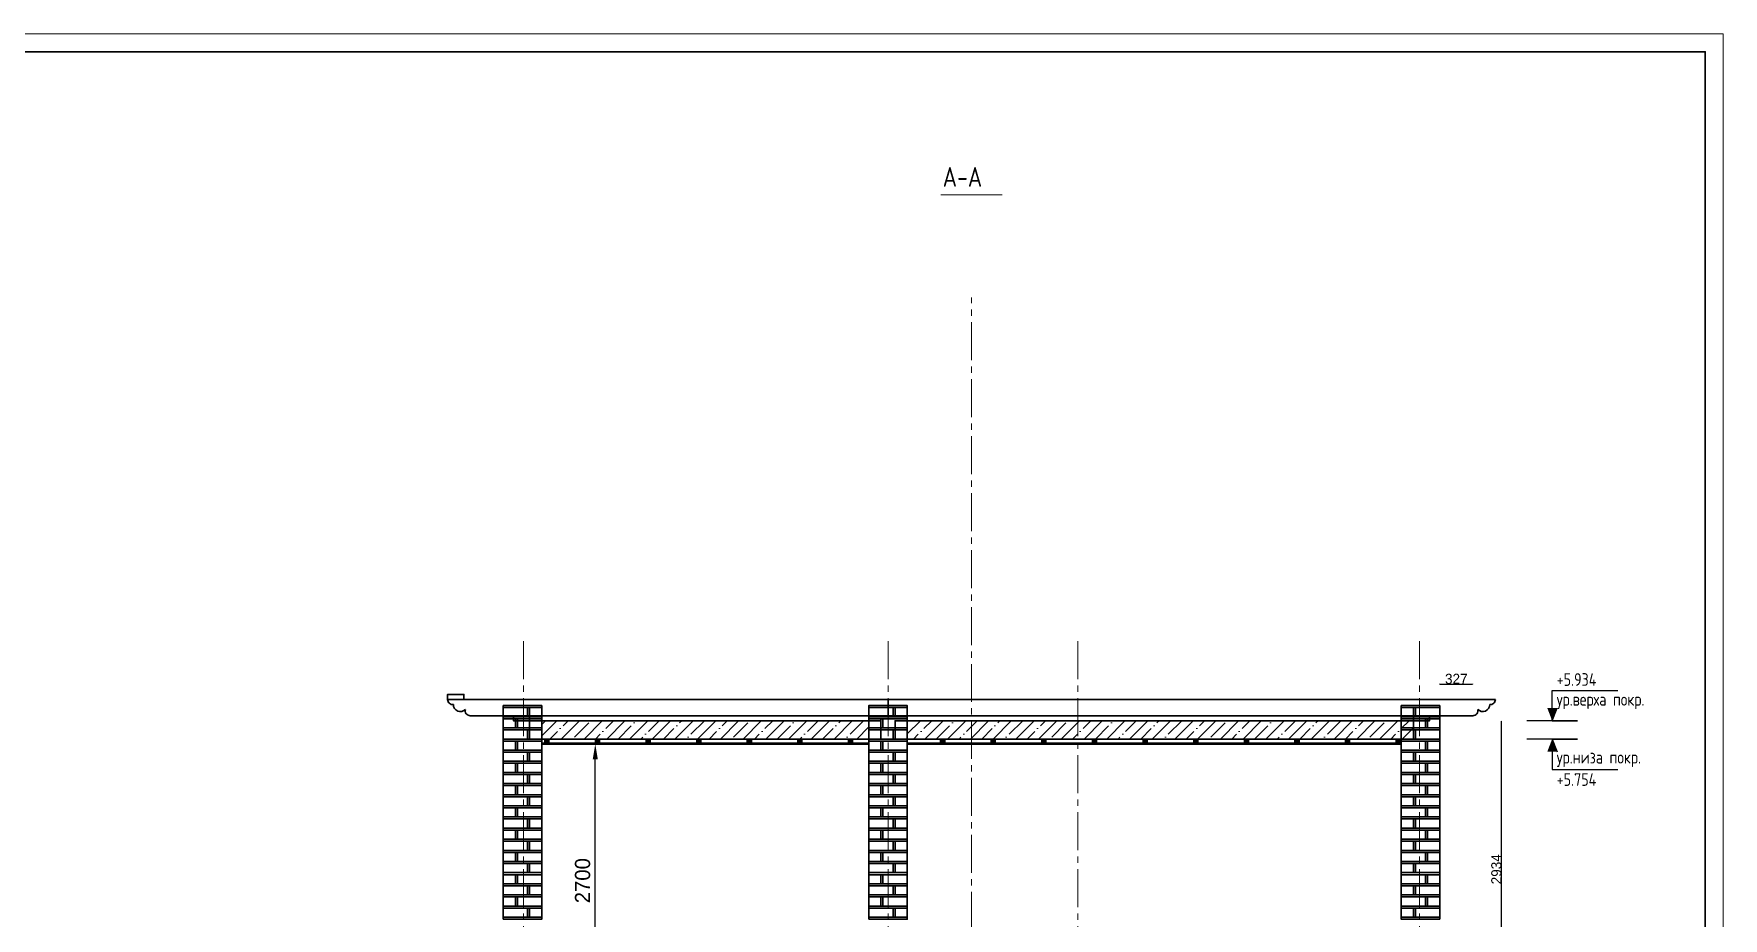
# Model space of a CAD drawing. Header units: millimetres. Extents: x 306212 to 393045, y -154783 to -111932.
# Drawn here: x 346745 to 363434, y -143167 to -134432 of the extents above; entities that cross this region are included whole.
import ezdxf

# ---------------------------------------------------------------- set-up
doc = ezdxf.new("R2010")
doc.units = ezdxf.units.MM
doc.linetypes.add('CENTER2', pattern=[1.125, 0.75, -0.125, 0.125, -0.125])
doc.layers.add('0 duvar', color=2, linetype='Continuous')
doc.layers.add('AKS', color=252, linetype='CENTER2')
for name, color, linetype, lineweight in [('ahsap', 222, 'Continuous', 13), ('OLCU', 7, 'Continuous', 13), ('YAZI-TURKCE', 5, 'Continuous', 13)]:
    doc.layers.add(name, color=color, linetype=linetype, lineweight=lineweight)
doc.styles.add('GOST 2.304', font='CS_Gost2304.shx')
doc.styles.add('SPDS', font='SPDS.shx')
doc.dimstyles.new('ISO-25', dxfattribs={"dimtxt": 100, "dimasz": 2.5, "dimexe": 1.25, "dimexo": 0.625, "dimtad": 1, "dimdec": 0, "dimtxsty": 'Standard', "dimcen": 2.5, "dimadec": 0, "dimazin": 0, "dimtfac": 1, "dimtdec": 0, "dimtmove": 0, "dimatfit": 3, "dimfxl": 0, "dimarcsym": 0})
pattern_1 = [(45, (29611.11, 3006.5), (-112.2532, 112.2532), []), (45, (29723.36, 3006.5), (-112.2532, 112.2532), [198.4375, -39.6875, 0, -39.6875])]

# ---------------------------------------------------------------- blocks, each defined once
blk = doc.blocks.new('*D740')
at = {"layer": 'ahsap', "color": 0, "lineweight": -2}
for p, q in [((351764, -141447), (352293, -141447)), ((352292, -143997), (352292, -141597)), ((351764, -144147), (352293, -144147))]:
    blk.add_line(p, q, dxfattribs=at)
at = {"layer": 'ahsap', "color": 0}
for points in [[(352267, -141597), (352317, -141597), (352292, -141447)], [(352267, -143997), (352317, -143997), (352292, -144147)]]:
    blk.add_solid(points, dxfattribs=at)
at = {"layer": 'DEFPOINTS', "color": 0}
for p in [(351764, -141447), (352292, -141447), (351764, -144147)]:
    blk.add_point(p, dxfattribs=at)
at = {"layer": 'ahsap', "color": 0, "insert": (352167, -142797), "char_height": 150, "attachment_point": 5, "rotation": 90}
blk.add_mtext('2700', dxfattribs=at)
blk = doc.blocks.new('Стрелка отметки')
at = {"layer": 'YAZI-TURKCE', "linetype": 'Continuous', "lineweight": 25, "ltscale": 50}
h = blk.add_hatch(color=256, dxfattribs=at)
h.paths.add_polyline_path([(332383, -147932), (332335, -147932), (332379, -148047), (332383, -148047)])
h.paths.add_polyline_path([(332431, -147932), (332383, -147932), (332383, -148047), (332387, -148047)])
for p, q in [((332383, -147757), (333031, -147757)), ((332383, -148057), (332383, -147757)), ((332383, -148057), (332431, -147932))]:
    blk.add_line(p, q, dxfattribs=at)
blk.add_lwpolyline([(332383, -148057), (332633, -148057), (332133, -148057)], dxfattribs=at)
blk = doc.blocks.new('*D744')
at = {"layer": 'ahsap', "color": 0, "lineweight": -2}
for p, q in [((361242, -141217), (361245, -141217)), ((361244, -144149), (361244, -141220)), ((361242, -144151), (361245, -144151))]:
    blk.add_line(p, q, dxfattribs=at)
at = {"layer": 'ahsap', "color": 0}
for points in [[(361243, -141220), (361244, -141220), (361244, -141217)], [(361243, -144149), (361244, -144149), (361244, -144151)]]:
    blk.add_solid(points, dxfattribs=at)
at = {"layer": 'DEFPOINTS', "color": 0}
for p in [(360254, -141217), (361244, -141217), (360234, -144151)]:
    blk.add_point(p, dxfattribs=at)
at = {"layer": 'ahsap', "color": 0, "insert": (361193, -142684), "char_height": 100, "attachment_point": 5, "rotation": 90}
blk.add_mtext('2934', dxfattribs=at)
blk = doc.blocks.new('*D748')
at = {"layer": 'ahsap', "color": 0, "lineweight": -2}
for p, q in [((360634, -140857), (360634, -140854)), ((360636, -140855), (360958, -140855)), ((360960, -140857), (360960, -140854))]:
    blk.add_line(p, q, dxfattribs=at)
at = {"layer": 'ahsap', "color": 0}
for points in [[(360636, -140855), (360636, -140855), (360634, -140855)], [(360958, -140855), (360958, -140855), (360960, -140855)]]:
    blk.add_solid(points, dxfattribs=at)
at = {"layer": 'DEFPOINTS', "color": 0}
for p in [(360960, -140855), (360634, -141167), (360960, -141167)]:
    blk.add_point(p, dxfattribs=at)
at = {"layer": 'ahsap', "color": 0, "insert": (360797, -140804), "char_height": 100, "attachment_point": 5}
blk.add_mtext('327', dxfattribs=at)

msp = doc.modelspace()

# ---------------------------------------------------------------- hatches: boundary and pattern name
at = {"layer": 'ahsap'}
h = msp.add_hatch(dxfattribs=at)
h.set_pattern_fill('ANSI35', color=251, scale=25, style=0)
h.set_pattern_definition(pattern_1)
h.paths.add_polyline_path([(354993.5, -141270.9), (354993.5, -141250.9), (354993.5, -141217.4), (351763.5, -141217.4), (351763.5, -141250.9), (351763.5, -141270.9), (351763.5, -141360.9), (351763.5, -141380.9), (351763.5, -141397.4), (354993.5, -141397.4), (354993.5, -141380.9), (354993.5, -141360.9)])
h = msp.add_hatch(dxfattribs=at)
h.set_pattern_fill('ANSI35', color=251, scale=25, style=0)
h.set_pattern_definition(pattern_1)
h.paths.add_polyline_path([(357058.5, -141217.4), (355373.5, -141217.4), (355373.5, -141250.9), (355373.5, -141270.9), (355373.5, -141360.9), (355373.5, -141380.9), (355373.5, -141397.4), (357058.5, -141397.4)])
h.paths.add_polyline_path([(360373.5, -141217.4), (360253.5, -141217.4), (357058.5, -141217.4), (357058.5, -141397.4), (360253.5, -141397.4), (360373.5, -141397.4)])

# ---------------------------------------------------------------- linework, layer by layer
at = {"layer": '0 duvar', "color": 7, "lineweight": 30, "ltscale": 0.071429}
msp.add_lwpolyline([(336529.7, -134608.8), (363257, -134608.8), (363257, -154606), (336529.7, -154606)], close=True, dxfattribs=at)
at = {"layer": 'ahsap', "color": 0}
msp.add_line((355703.9, -136023.4), (356312.4, -136023.4), dxfattribs=at)
at = {"layer": 'ahsap', "color": 46, "lineweight": 30}
for points in [[(350833.5, -141007.4), (350833.5, -140957.4), (350993.5, -140957.4), (350993.5, -141007.4), (350833.5, -141007.4)], [(350833.5, -141007.4), (355183.5, -141007.4)], [(351643.5, -141167.4), (355183.5, -141167.4), (355183.5, -141007.4)], [(361183.5, -141007.4), (355183.5, -141007.4)], [(351643.5, -141167.4), (351383.5, -141167.4), (351056.8, -141167.4)], [(351643.5, -141217.4), (351643.5, -141167.4), (351483.5, -141167.4), (351483.5, -141217.4), (351643.5, -141217.4)], [(360373.5, -141217.4), (360373.5, -141167.4), (360533.5, -141167.4), (360533.5, -141217.4), (360373.5, -141217.4)], [(354993.5, -141439.4), (351763.5, -141439.4)], [(354993.5, -141443.4), (351763.5, -141443.4)], [(354993.5, -141447.4), (351763.5, -141447.4)], [(351833.5, -141439.4), (351833.5, -141399.9), (351793.5, -141399.9), (351793.5, -141439.4), (351833.5, -141439.4)], [(352333.5, -141439.4), (352333.5, -141399.9), (352293.5, -141399.9), (352293.5, -141439.4), (352333.5, -141439.4)], [(352833.5, -141439.4), (352833.5, -141399.9), (352793.5, -141399.9), (352793.5, -141439.4), (352833.5, -141439.4)], [(353333.5, -141439.4), (353333.5, -141399.9), (353293.5, -141399.9), (353293.5, -141439.4), (353333.5, -141439.4)], [(353833.5, -141439.4), (353833.5, -141399.9), (353793.5, -141399.9), (353793.5, -141439.4), (353833.5, -141439.4)], [(354333.5, -141439.4), (354333.5, -141399.9), (354293.5, -141399.9), (354293.5, -141439.4), (354333.5, -141439.4)], [(354833.5, -141439.4), (354833.5, -141399.9), (354793.5, -141399.9), (354793.5, -141439.4), (354833.5, -141439.4)], [(355373.5, -141439.4), (360253.5, -141439.4)], [(355373.5, -141443.4), (360253.5, -141443.4)], [(355373.5, -141447.4), (360253.5, -141447.4)], [(355743.5, -141439.4), (355743.5, -141399.9), (355703.5, -141399.9), (355703.5, -141439.4), (355743.5, -141439.4)], [(356243.5, -141439.4), (356243.5, -141399.9), (356203.5, -141399.9), (356203.5, -141439.4), (356243.5, -141439.4)], [(356743.5, -141439.4), (356743.5, -141399.9), (356703.5, -141399.9), (356703.5, -141439.4), (356743.5, -141439.4)], [(357243.5, -141439.4), (357243.5, -141399.9), (357203.5, -141399.9), (357203.5, -141439.4), (357243.5, -141439.4)], [(357743.5, -141439.4), (357743.5, -141399.9), (357703.5, -141399.9), (357703.5, -141439.4), (357743.5, -141439.4)], [(358243.5, -141439.4), (358243.5, -141399.9), (358203.5, -141399.9), (358203.5, -141439.4), (358243.5, -141439.4)], [(358743.5, -141439.4), (358743.5, -141399.9), (358703.5, -141399.9), (358703.5, -141439.4), (358743.5, -141439.4)], [(359243.5, -141439.4), (359243.5, -141399.9), (359203.5, -141399.9), (359203.5, -141439.4), (359243.5, -141439.4)], [(359743.5, -141439.4), (359743.5, -141399.9), (359703.5, -141399.9), (359703.5, -141439.4), (359743.5, -141439.4)], [(360243.5, -141439.4), (360243.5, -141399.9), (360203.5, -141399.9), (360203.5, -141439.4), (360243.5, -141439.4)]]:
    msp.add_lwpolyline(points, dxfattribs=at)
at = {"layer": 'ahsap', "color": 251, "lineweight": 30}
for points in [[(351383.5, -141087.4), (351763.5, -141087.4), (351763.5, -141067.4), (351383.5, -141067.4), (351383.5, -141087.4)], [(351383.5, -141197.4), (351763.5, -141197.4), (351763.5, -141177.4), (351383.5, -141177.4), (351383.5, -141197.4)], [(354993.5, -141087.4), (355373.5, -141087.4), (355373.5, -141067.4), (354993.5, -141067.4), (354993.5, -141087.4)], [(354993.5, -141197.4), (355373.5, -141197.4), (355373.5, -141177.4), (354993.5, -141177.4), (354993.5, -141197.4)], [(360633.5, -141087.4), (360253.5, -141087.4), (360253.5, -141067.4), (360633.5, -141067.4), (360633.5, -141087.4)], [(360633.5, -141197.4), (360253.5, -141197.4), (360253.5, -141177.4), (360633.5, -141177.4), (360633.5, -141197.4)], [(351383.5, -141307.4), (351763.5, -141307.4), (351763.5, -141287.4), (351383.5, -141287.4), (351383.5, -141307.4)], [(354993.5, -141397.4), (351643.5, -141397.4), (351643.5, -141397.4), (351643.5, -141217.4), (351643.5, -141217.4), (354993.5, -141217.4), (355113.5, -141217.4), (355113.5, -141397.4), (354993.5, -141397.4)], [(354993.5, -141307.4), (355373.5, -141307.4), (355373.5, -141287.4), (354993.5, -141287.4), (354993.5, -141307.4)], [(355373.5, -141397.4), (360253.5, -141397.4), (360373.5, -141397.4), (360373.5, -141217.4), (360253.5, -141217.4), (355373.5, -141217.4), (355253.5, -141217.4), (355253.5, -141397.4), (355373.5, -141397.4)], [(360633.5, -141307.4), (360253.5, -141307.4), (360253.5, -141287.4), (360633.5, -141287.4), (360633.5, -141307.4)], [(351383.5, -141417.4), (351763.5, -141417.4), (351763.5, -141397.4), (351383.5, -141397.4), (351383.5, -141417.4)], [(351383.5, -141527.4), (351763.5, -141527.4), (351763.5, -141507.4), (351383.5, -141507.4), (351383.5, -141527.4)], [(354993.5, -141417.4), (355373.5, -141417.4), (355373.5, -141397.4), (354993.5, -141397.4), (354993.5, -141417.4)], [(354993.5, -141527.4), (355373.5, -141527.4), (355373.5, -141507.4), (354993.5, -141507.4), (354993.5, -141527.4)], [(360633.5, -141417.4), (360253.5, -141417.4), (360253.5, -141397.4), (360633.5, -141397.4), (360633.5, -141417.4)], [(360633.5, -141527.4), (360253.5, -141527.4), (360253.5, -141507.4), (360633.5, -141507.4), (360633.5, -141527.4)], [(351383.5, -141637.4), (351763.5, -141637.4), (351763.5, -141617.4), (351383.5, -141617.4), (351383.5, -141637.4)], [(354993.5, -141637.4), (355373.5, -141637.4), (355373.5, -141617.4), (354993.5, -141617.4), (354993.5, -141637.4)], [(360633.5, -141637.4), (360253.5, -141637.4), (360253.5, -141617.4), (360633.5, -141617.4), (360633.5, -141637.4)], [(351383.5, -141747.4), (351763.5, -141747.4), (351763.5, -141727.4), (351383.5, -141727.4), (351383.5, -141747.4)], [(351383.5, -141857.4), (351763.5, -141857.4), (351763.5, -141837.4), (351383.5, -141837.4), (351383.5, -141857.4)], [(354993.5, -141747.4), (355373.5, -141747.4), (355373.5, -141727.4), (354993.5, -141727.4), (354993.5, -141747.4)], [(354993.5, -141857.4), (355373.5, -141857.4), (355373.5, -141837.4), (354993.5, -141837.4), (354993.5, -141857.4)], [(360633.5, -141747.4), (360253.5, -141747.4), (360253.5, -141727.4), (360633.5, -141727.4), (360633.5, -141747.4)], [(360633.5, -141857.4), (360253.5, -141857.4), (360253.5, -141837.4), (360633.5, -141837.4), (360633.5, -141857.4)], [(351383.5, -141967.4), (351763.5, -141967.4), (351763.5, -141947.4), (351383.5, -141947.4), (351383.5, -141967.4)], [(354993.5, -141967.4), (355373.5, -141967.4), (355373.5, -141947.4), (354993.5, -141947.4), (354993.5, -141967.4)], [(360633.5, -141967.4), (360253.5, -141967.4), (360253.5, -141947.4), (360633.5, -141947.4), (360633.5, -141967.4)], [(351383.5, -142077.4), (351763.5, -142077.4), (351763.5, -142057.4), (351383.5, -142057.4), (351383.5, -142077.4)], [(351383.5, -142187.4), (351763.5, -142187.4), (351763.5, -142167.4), (351383.5, -142167.4), (351383.5, -142187.4)], [(354993.5, -142077.4), (355373.5, -142077.4), (355373.5, -142057.4), (354993.5, -142057.4), (354993.5, -142077.4)], [(354993.5, -142187.4), (355373.5, -142187.4), (355373.5, -142167.4), (354993.5, -142167.4), (354993.5, -142187.4)], [(360633.5, -142077.4), (360253.5, -142077.4), (360253.5, -142057.4), (360633.5, -142057.4), (360633.5, -142077.4)], [(360633.5, -142187.4), (360253.5, -142187.4), (360253.5, -142167.4), (360633.5, -142167.4), (360633.5, -142187.4)], [(351383.5, -142297.4), (351763.5, -142297.4), (351763.5, -142277.4), (351383.5, -142277.4), (351383.5, -142297.4)], [(354993.5, -142297.4), (355373.5, -142297.4), (355373.5, -142277.4), (354993.5, -142277.4), (354993.5, -142297.4)], [(360633.5, -142297.4), (360253.5, -142297.4), (360253.5, -142277.4), (360633.5, -142277.4), (360633.5, -142297.4)], [(351383.5, -142407.4), (351763.5, -142407.4), (351763.5, -142387.4), (351383.5, -142387.4), (351383.5, -142407.4)], [(351383.5, -142517.4), (351763.5, -142517.4), (351763.5, -142497.4), (351383.5, -142497.4), (351383.5, -142517.4)], [(354993.5, -142407.4), (355373.5, -142407.4), (355373.5, -142387.4), (354993.5, -142387.4), (354993.5, -142407.4)], [(354993.5, -142517.4), (355373.5, -142517.4), (355373.5, -142497.4), (354993.5, -142497.4), (354993.5, -142517.4)], [(360633.5, -142407.4), (360253.5, -142407.4), (360253.5, -142387.4), (360633.5, -142387.4), (360633.5, -142407.4)], [(360633.5, -142517.4), (360253.5, -142517.4), (360253.5, -142497.4), (360633.5, -142497.4), (360633.5, -142517.4)], [(351383.5, -142627.4), (351763.5, -142627.4), (351763.5, -142607.4), (351383.5, -142607.4), (351383.5, -142627.4)], [(354993.5, -142627.4), (355373.5, -142627.4), (355373.5, -142607.4), (354993.5, -142607.4), (354993.5, -142627.4)], [(360633.5, -142627.4), (360253.5, -142627.4), (360253.5, -142607.4), (360633.5, -142607.4), (360633.5, -142627.4)], [(351383.5, -142737.4), (351763.5, -142737.4), (351763.5, -142717.4), (351383.5, -142717.4), (351383.5, -142737.4)], [(351383.5, -142847.4), (351763.5, -142847.4), (351763.5, -142827.4), (351383.5, -142827.4), (351383.5, -142847.4)], [(354993.5, -142737.4), (355373.5, -142737.4), (355373.5, -142717.4), (354993.5, -142717.4), (354993.5, -142737.4)], [(354993.5, -142847.4), (355373.5, -142847.4), (355373.5, -142827.4), (354993.5, -142827.4), (354993.5, -142847.4)], [(360633.5, -142737.4), (360253.5, -142737.4), (360253.5, -142717.4), (360633.5, -142717.4), (360633.5, -142737.4)], [(360633.5, -142847.4), (360253.5, -142847.4), (360253.5, -142827.4), (360633.5, -142827.4), (360633.5, -142847.4)], [(351383.5, -142957.4), (351763.5, -142957.4), (351763.5, -142937.4), (351383.5, -142937.4), (351383.5, -142957.4)], [(354993.5, -142957.4), (355373.5, -142957.4), (355373.5, -142937.4), (354993.5, -142937.4), (354993.5, -142957.4)], [(360633.5, -142957.4), (360253.5, -142957.4), (360253.5, -142937.4), (360633.5, -142937.4), (360633.5, -142957.4)], [(351383.5, -143067.4), (351763.5, -143067.4), (351763.5, -143047.4), (351383.5, -143047.4), (351383.5, -143067.4)], [(351383.5, -143177.4), (351763.5, -143177.4), (351763.5, -143157.4), (351383.5, -143157.4), (351383.5, -143177.4)], [(354993.5, -143067.4), (355373.5, -143067.4), (355373.5, -143047.4), (354993.5, -143047.4), (354993.5, -143067.4)], [(354993.5, -143177.4), (355373.5, -143177.4), (355373.5, -143157.4), (354993.5, -143157.4), (354993.5, -143177.4)], [(360633.5, -143067.4), (360253.5, -143067.4), (360253.5, -143047.4), (360633.5, -143047.4), (360633.5, -143067.4)], [(360633.5, -143177.4), (360253.5, -143177.4), (360253.5, -143157.4), (360633.5, -143157.4), (360633.5, -143177.4)]]:
    msp.add_lwpolyline(points, dxfattribs=at)
at = {"layer": 'ahsap', "color": 26, "lineweight": 35}
for points in [[(351583.5, -141177.4), (351383.5, -141177.4), (351383.5, -141087.4), (351623.5, -141087.4), (351623.5, -141177.4), (351583.5, -141177.4)], [(351643.5, -141177.4), (351643.5, -141087.4), (351763.5, -141087.4), (351763.5, -141177.4), (351643.5, -141177.4)], [(355193.5, -141177.4), (354993.5, -141177.4), (354993.5, -141087.4), (355233.5, -141087.4), (355233.5, -141177.4), (355193.5, -141177.4)], [(355253.5, -141177.4), (355253.5, -141087.4), (355373.5, -141087.4), (355373.5, -141177.4), (355253.5, -141177.4)], [(360373.5, -141177.4), (360373.5, -141087.4), (360253.5, -141087.4), (360253.5, -141177.4), (360373.5, -141177.4)], [(360433.5, -141177.4), (360633.5, -141177.4), (360633.5, -141087.4), (360393.5, -141087.4), (360393.5, -141177.4), (360433.5, -141177.4)], [(351383.5, -141287.4), (351383.5, -141197.4), (351503.5, -141197.4), (351503.5, -141287.4), (351383.5, -141287.4)], [(351583.5, -141397.4), (351383.5, -141397.4), (351383.5, -141307.4), (351623.5, -141307.4), (351623.5, -141397.4), (351583.5, -141397.4)], [(351723.5, -141287.4), (351523.5, -141287.4), (351523.5, -141197.4), (351763.5, -141197.4), (351763.5, -141287.4), (351723.5, -141287.4)], [(351643.5, -141397.4), (351643.5, -141307.4), (351763.5, -141307.4), (351763.5, -141397.4), (351643.5, -141397.4)], [(354993.5, -141287.4), (354993.5, -141197.4), (355113.5, -141197.4), (355113.5, -141287.4), (354993.5, -141287.4)], [(355193.5, -141397.4), (354993.5, -141397.4), (354993.5, -141307.4), (355233.5, -141307.4), (355233.5, -141397.4), (355193.5, -141397.4)], [(355333.5, -141287.4), (355133.5, -141287.4), (355133.5, -141197.4), (355373.5, -141197.4), (355373.5, -141287.4), (355333.5, -141287.4)], [(355253.5, -141397.4), (355253.5, -141307.4), (355373.5, -141307.4), (355373.5, -141397.4), (355253.5, -141397.4)], [(360293.5, -141287.4), (360493.5, -141287.4), (360493.5, -141197.4), (360253.5, -141197.4), (360253.5, -141287.4), (360293.5, -141287.4)], [(360373.5, -141397.4), (360373.5, -141307.4), (360253.5, -141307.4), (360253.5, -141397.4), (360373.5, -141397.4)], [(360433.5, -141397.4), (360633.5, -141397.4), (360633.5, -141307.4), (360393.5, -141307.4), (360393.5, -141397.4), (360433.5, -141397.4)], [(360633.5, -141287.4), (360633.5, -141197.4), (360513.5, -141197.4), (360513.5, -141287.4), (360633.5, -141287.4)], [(351383.5, -141507.4), (351383.5, -141417.4), (351503.5, -141417.4), (351503.5, -141507.4), (351383.5, -141507.4)], [(351723.5, -141507.4), (351523.5, -141507.4), (351523.5, -141417.4), (351763.5, -141417.4), (351763.5, -141507.4), (351723.5, -141507.4)], [(354993.5, -141507.4), (354993.5, -141417.4), (355113.5, -141417.4), (355113.5, -141507.4), (354993.5, -141507.4)], [(355333.5, -141507.4), (355133.5, -141507.4), (355133.5, -141417.4), (355373.5, -141417.4), (355373.5, -141507.4), (355333.5, -141507.4)], [(360293.5, -141507.4), (360493.5, -141507.4), (360493.5, -141417.4), (360253.5, -141417.4), (360253.5, -141507.4), (360293.5, -141507.4)], [(360633.5, -141507.4), (360633.5, -141417.4), (360513.5, -141417.4), (360513.5, -141507.4), (360633.5, -141507.4)], [(351583.5, -141617.4), (351383.5, -141617.4), (351383.5, -141527.4), (351623.5, -141527.4), (351623.5, -141617.4), (351583.5, -141617.4)], [(351383.5, -141727.4), (351383.5, -141637.4), (351503.5, -141637.4), (351503.5, -141727.4), (351383.5, -141727.4)], [(351723.5, -141727.4), (351523.5, -141727.4), (351523.5, -141637.4), (351763.5, -141637.4), (351763.5, -141727.4), (351723.5, -141727.4)], [(351643.5, -141617.4), (351643.5, -141527.4), (351763.5, -141527.4), (351763.5, -141617.4), (351643.5, -141617.4)], [(355193.5, -141617.4), (354993.5, -141617.4), (354993.5, -141527.4), (355233.5, -141527.4), (355233.5, -141617.4), (355193.5, -141617.4)], [(354993.5, -141727.4), (354993.5, -141637.4), (355113.5, -141637.4), (355113.5, -141727.4), (354993.5, -141727.4)], [(355333.5, -141727.4), (355133.5, -141727.4), (355133.5, -141637.4), (355373.5, -141637.4), (355373.5, -141727.4), (355333.5, -141727.4)], [(355253.5, -141617.4), (355253.5, -141527.4), (355373.5, -141527.4), (355373.5, -141617.4), (355253.5, -141617.4)], [(360373.5, -141617.4), (360373.5, -141527.4), (360253.5, -141527.4), (360253.5, -141617.4), (360373.5, -141617.4)], [(360293.5, -141727.4), (360493.5, -141727.4), (360493.5, -141637.4), (360253.5, -141637.4), (360253.5, -141727.4), (360293.5, -141727.4)], [(360433.5, -141617.4), (360633.5, -141617.4), (360633.5, -141527.4), (360393.5, -141527.4), (360393.5, -141617.4), (360433.5, -141617.4)], [(360633.5, -141727.4), (360633.5, -141637.4), (360513.5, -141637.4), (360513.5, -141727.4), (360633.5, -141727.4)], [(351583.5, -141837.4), (351383.5, -141837.4), (351383.5, -141747.4), (351623.5, -141747.4), (351623.5, -141837.4), (351583.5, -141837.4)], [(351643.5, -141837.4), (351643.5, -141747.4), (351763.5, -141747.4), (351763.5, -141837.4), (351643.5, -141837.4)], [(355193.5, -141837.4), (354993.5, -141837.4), (354993.5, -141747.4), (355233.5, -141747.4), (355233.5, -141837.4), (355193.5, -141837.4)], [(355253.5, -141837.4), (355253.5, -141747.4), (355373.5, -141747.4), (355373.5, -141837.4), (355253.5, -141837.4)], [(360373.5, -141837.4), (360373.5, -141747.4), (360253.5, -141747.4), (360253.5, -141837.4), (360373.5, -141837.4)], [(360433.5, -141837.4), (360633.5, -141837.4), (360633.5, -141747.4), (360393.5, -141747.4), (360393.5, -141837.4), (360433.5, -141837.4)], [(351383.5, -141947.4), (351383.5, -141857.4), (351503.5, -141857.4), (351503.5, -141947.4), (351383.5, -141947.4)], [(351583.5, -142057.4), (351383.5, -142057.4), (351383.5, -141967.4), (351623.5, -141967.4), (351623.5, -142057.4), (351583.5, -142057.4)], [(351723.5, -141947.4), (351523.5, -141947.4), (351523.5, -141857.4), (351763.5, -141857.4), (351763.5, -141947.4), (351723.5, -141947.4)], [(351643.5, -142057.4), (351643.5, -141967.4), (351763.5, -141967.4), (351763.5, -142057.4), (351643.5, -142057.4)], [(354993.5, -141947.4), (354993.5, -141857.4), (355113.5, -141857.4), (355113.5, -141947.4), (354993.5, -141947.4)], [(355193.5, -142057.4), (354993.5, -142057.4), (354993.5, -141967.4), (355233.5, -141967.4), (355233.5, -142057.4), (355193.5, -142057.4)], [(355333.5, -141947.4), (355133.5, -141947.4), (355133.5, -141857.4), (355373.5, -141857.4), (355373.5, -141947.4), (355333.5, -141947.4)], [(355253.5, -142057.4), (355253.5, -141967.4), (355373.5, -141967.4), (355373.5, -142057.4), (355253.5, -142057.4)], [(360293.5, -141947.4), (360493.5, -141947.4), (360493.5, -141857.4), (360253.5, -141857.4), (360253.5, -141947.4), (360293.5, -141947.4)], [(360373.5, -142057.4), (360373.5, -141967.4), (360253.5, -141967.4), (360253.5, -142057.4), (360373.5, -142057.4)], [(360433.5, -142057.4), (360633.5, -142057.4), (360633.5, -141967.4), (360393.5, -141967.4), (360393.5, -142057.4), (360433.5, -142057.4)], [(360633.5, -141947.4), (360633.5, -141857.4), (360513.5, -141857.4), (360513.5, -141947.4), (360633.5, -141947.4)], [(351383.5, -142167.4), (351383.5, -142077.4), (351503.5, -142077.4), (351503.5, -142167.4), (351383.5, -142167.4)], [(351723.5, -142167.4), (351523.5, -142167.4), (351523.5, -142077.4), (351763.5, -142077.4), (351763.5, -142167.4), (351723.5, -142167.4)], [(354993.5, -142167.4), (354993.5, -142077.4), (355113.5, -142077.4), (355113.5, -142167.4), (354993.5, -142167.4)], [(355333.5, -142167.4), (355133.5, -142167.4), (355133.5, -142077.4), (355373.5, -142077.4), (355373.5, -142167.4), (355333.5, -142167.4)], [(360293.5, -142167.4), (360493.5, -142167.4), (360493.5, -142077.4), (360253.5, -142077.4), (360253.5, -142167.4), (360293.5, -142167.4)], [(360633.5, -142167.4), (360633.5, -142077.4), (360513.5, -142077.4), (360513.5, -142167.4), (360633.5, -142167.4)], [(351583.5, -142277.4), (351383.5, -142277.4), (351383.5, -142187.4), (351623.5, -142187.4), (351623.5, -142277.4), (351583.5, -142277.4)], [(351383.5, -142387.4), (351383.5, -142297.4), (351503.5, -142297.4), (351503.5, -142387.4), (351383.5, -142387.4)], [(351723.5, -142387.4), (351523.5, -142387.4), (351523.5, -142297.4), (351763.5, -142297.4), (351763.5, -142387.4), (351723.5, -142387.4)], [(351643.5, -142277.4), (351643.5, -142187.4), (351763.5, -142187.4), (351763.5, -142277.4), (351643.5, -142277.4)], [(355193.5, -142277.4), (354993.5, -142277.4), (354993.5, -142187.4), (355233.5, -142187.4), (355233.5, -142277.4), (355193.5, -142277.4)], [(354993.5, -142387.4), (354993.5, -142297.4), (355113.5, -142297.4), (355113.5, -142387.4), (354993.5, -142387.4)], [(355333.5, -142387.4), (355133.5, -142387.4), (355133.5, -142297.4), (355373.5, -142297.4), (355373.5, -142387.4), (355333.5, -142387.4)], [(355253.5, -142277.4), (355253.5, -142187.4), (355373.5, -142187.4), (355373.5, -142277.4), (355253.5, -142277.4)], [(360373.5, -142277.4), (360373.5, -142187.4), (360253.5, -142187.4), (360253.5, -142277.4), (360373.5, -142277.4)], [(360293.5, -142387.4), (360493.5, -142387.4), (360493.5, -142297.4), (360253.5, -142297.4), (360253.5, -142387.4), (360293.5, -142387.4)], [(360433.5, -142277.4), (360633.5, -142277.4), (360633.5, -142187.4), (360393.5, -142187.4), (360393.5, -142277.4), (360433.5, -142277.4)], [(360633.5, -142387.4), (360633.5, -142297.4), (360513.5, -142297.4), (360513.5, -142387.4), (360633.5, -142387.4)], [(351583.5, -142497.4), (351383.5, -142497.4), (351383.5, -142407.4), (351623.5, -142407.4), (351623.5, -142497.4), (351583.5, -142497.4)], [(351383.5, -142607.4), (351383.5, -142517.4), (351503.5, -142517.4), (351503.5, -142607.4), (351383.5, -142607.4)], [(351723.5, -142607.4), (351523.5, -142607.4), (351523.5, -142517.4), (351763.5, -142517.4), (351763.5, -142607.4), (351723.5, -142607.4)], [(351643.5, -142497.4), (351643.5, -142407.4), (351763.5, -142407.4), (351763.5, -142497.4), (351643.5, -142497.4)], [(355193.5, -142497.4), (354993.5, -142497.4), (354993.5, -142407.4), (355233.5, -142407.4), (355233.5, -142497.4), (355193.5, -142497.4)], [(354993.5, -142607.4), (354993.5, -142517.4), (355113.5, -142517.4), (355113.5, -142607.4), (354993.5, -142607.4)], [(355333.5, -142607.4), (355133.5, -142607.4), (355133.5, -142517.4), (355373.5, -142517.4), (355373.5, -142607.4), (355333.5, -142607.4)], [(355253.5, -142497.4), (355253.5, -142407.4), (355373.5, -142407.4), (355373.5, -142497.4), (355253.5, -142497.4)], [(360373.5, -142497.4), (360373.5, -142407.4), (360253.5, -142407.4), (360253.5, -142497.4), (360373.5, -142497.4)], [(360293.5, -142607.4), (360493.5, -142607.4), (360493.5, -142517.4), (360253.5, -142517.4), (360253.5, -142607.4), (360293.5, -142607.4)], [(360433.5, -142497.4), (360633.5, -142497.4), (360633.5, -142407.4), (360393.5, -142407.4), (360393.5, -142497.4), (360433.5, -142497.4)], [(360633.5, -142607.4), (360633.5, -142517.4), (360513.5, -142517.4), (360513.5, -142607.4), (360633.5, -142607.4)], [(351583.5, -142717.4), (351383.5, -142717.4), (351383.5, -142627.4), (351623.5, -142627.4), (351623.5, -142717.4), (351583.5, -142717.4)], [(351643.5, -142717.4), (351643.5, -142627.4), (351763.5, -142627.4), (351763.5, -142717.4), (351643.5, -142717.4)], [(355193.5, -142717.4), (354993.5, -142717.4), (354993.5, -142627.4), (355233.5, -142627.4), (355233.5, -142717.4), (355193.5, -142717.4)], [(355253.5, -142717.4), (355253.5, -142627.4), (355373.5, -142627.4), (355373.5, -142717.4), (355253.5, -142717.4)], [(360373.5, -142717.4), (360373.5, -142627.4), (360253.5, -142627.4), (360253.5, -142717.4), (360373.5, -142717.4)], [(360433.5, -142717.4), (360633.5, -142717.4), (360633.5, -142627.4), (360393.5, -142627.4), (360393.5, -142717.4), (360433.5, -142717.4)], [(351383.5, -142827.4), (351383.5, -142737.4), (351503.5, -142737.4), (351503.5, -142827.4), (351383.5, -142827.4)], [(351583.5, -142937.4), (351383.5, -142937.4), (351383.5, -142847.4), (351623.5, -142847.4), (351623.5, -142937.4), (351583.5, -142937.4)], [(351723.5, -142827.4), (351523.5, -142827.4), (351523.5, -142737.4), (351763.5, -142737.4), (351763.5, -142827.4), (351723.5, -142827.4)], [(351643.5, -142937.4), (351643.5, -142847.4), (351763.5, -142847.4), (351763.5, -142937.4), (351643.5, -142937.4)], [(354993.5, -142827.4), (354993.5, -142737.4), (355113.5, -142737.4), (355113.5, -142827.4), (354993.5, -142827.4)], [(355193.5, -142937.4), (354993.5, -142937.4), (354993.5, -142847.4), (355233.5, -142847.4), (355233.5, -142937.4), (355193.5, -142937.4)], [(355333.5, -142827.4), (355133.5, -142827.4), (355133.5, -142737.4), (355373.5, -142737.4), (355373.5, -142827.4), (355333.5, -142827.4)], [(355253.5, -142937.4), (355253.5, -142847.4), (355373.5, -142847.4), (355373.5, -142937.4), (355253.5, -142937.4)], [(360293.5, -142827.4), (360493.5, -142827.4), (360493.5, -142737.4), (360253.5, -142737.4), (360253.5, -142827.4), (360293.5, -142827.4)], [(360373.5, -142937.4), (360373.5, -142847.4), (360253.5, -142847.4), (360253.5, -142937.4), (360373.5, -142937.4)], [(360433.5, -142937.4), (360633.5, -142937.4), (360633.5, -142847.4), (360393.5, -142847.4), (360393.5, -142937.4), (360433.5, -142937.4)], [(360633.5, -142827.4), (360633.5, -142737.4), (360513.5, -142737.4), (360513.5, -142827.4), (360633.5, -142827.4)], [(351383.5, -143047.4), (351383.5, -142957.4), (351503.5, -142957.4), (351503.5, -143047.4), (351383.5, -143047.4)], [(351723.5, -143047.4), (351523.5, -143047.4), (351523.5, -142957.4), (351763.5, -142957.4), (351763.5, -143047.4), (351723.5, -143047.4)], [(354993.5, -143047.4), (354993.5, -142957.4), (355113.5, -142957.4), (355113.5, -143047.4), (354993.5, -143047.4)], [(355333.5, -143047.4), (355133.5, -143047.4), (355133.5, -142957.4), (355373.5, -142957.4), (355373.5, -143047.4), (355333.5, -143047.4)], [(360293.5, -143047.4), (360493.5, -143047.4), (360493.5, -142957.4), (360253.5, -142957.4), (360253.5, -143047.4), (360293.5, -143047.4)], [(360633.5, -143047.4), (360633.5, -142957.4), (360513.5, -142957.4), (360513.5, -143047.4), (360633.5, -143047.4)], [(351583.5, -143157.4), (351383.5, -143157.4), (351383.5, -143067.4), (351623.5, -143067.4), (351623.5, -143157.4), (351583.5, -143157.4)], [(351643.5, -143157.4), (351643.5, -143067.4), (351763.5, -143067.4), (351763.5, -143157.4), (351643.5, -143157.4)], [(355193.5, -143157.4), (354993.5, -143157.4), (354993.5, -143067.4), (355233.5, -143067.4), (355233.5, -143157.4), (355193.5, -143157.4)], [(355253.5, -143157.4), (355253.5, -143067.4), (355373.5, -143067.4), (355373.5, -143157.4), (355253.5, -143157.4)], [(360373.5, -143157.4), (360373.5, -143067.4), (360253.5, -143067.4), (360253.5, -143157.4), (360373.5, -143157.4)], [(360433.5, -143157.4), (360633.5, -143157.4), (360633.5, -143067.4), (360393.5, -143067.4), (360393.5, -143157.4), (360433.5, -143157.4)]]:
    msp.add_lwpolyline(points, dxfattribs=at)
at = {"layer": 'ahsap', "color": 46, "lineweight": 30}
msp.add_lwpolyline([(355183.5, -141167.4), (360633.5, -141167.4), (360960.3, -141167.4, 0.4933611), (361008.6, -141104.4)], format="xyb", dxfattribs=at)
for centre, radius, start, end in [((350883.5, -141007.4), 50, 180, 277.35546), ((361133.5, -141007.4), 50, 262.64454, 0), ((350958.5, -141057.4), 68.6, 179.65635, 316.72478), ((351056.8, -141117.4), 50, 164.96025, 270), ((361058.5, -141057.4), 68.6, 223.27522, 0.34365)]:
    msp.add_arc(centre, radius, start, end, dxfattribs=at)
at = {"layer": 'ahsap', "color": 62}
for points in [[(351795.2, -141409.3), (351796.7, -141415.2), (351803, -141419.9), (351805.1, -141429.9), (351816.9, -141431.9), (351828.1, -141434.5), (351830.6, -141437)], [(351795.3, -141418.6), (351798.2, -141420.7), (351801.1, -141426.9), (351801.4, -141433.5), (351808.2, -141435.3), (351818.3, -141435.2), (351822.3, -141436.8)], [(351796.8, -141405.9), (351800.3, -141411.9), (351805.2, -141415.5), (351809.7, -141424.8), (351820.3, -141427.5), (351831.1, -141430.4)], [(351799.7, -141404.6), (351802.8, -141409.2), (351809.6, -141415.5), (351811.9, -141419.8), (351819.5, -141423.2), (351827.3, -141426.1), (351831, -141428.1)], [(351801.7, -141403.3), (351806.8, -141409.3), (351813, -141412.6), (351821.2, -141412.6), (351826.6, -141417.3), (351830.5, -141426.2)], [(351806.1, -141403), (351810.1, -141407.6), (351817.5, -141409.6), (351823.6, -141409.6), (351827.6, -141414.7), (351830.1, -141420.2)], [(352295.2, -141409.3), (352296.7, -141415.2), (352303, -141419.9), (352305.1, -141429.9), (352316.9, -141431.9), (352328.1, -141434.5), (352330.6, -141437)], [(352295.3, -141418.6), (352298.2, -141420.7), (352301.1, -141426.9), (352301.4, -141433.5), (352308.2, -141435.3), (352318.3, -141435.2), (352322.3, -141436.8)], [(352296.8, -141405.9), (352300.3, -141411.9), (352305.2, -141415.5), (352309.7, -141424.8), (352320.3, -141427.5), (352331.1, -141430.4)], [(352299.7, -141404.6), (352302.8, -141409.2), (352309.6, -141415.5), (352311.9, -141419.8), (352319.5, -141423.2), (352327.3, -141426.1), (352331, -141428.1)], [(352301.7, -141403.3), (352306.8, -141409.3), (352313, -141412.6), (352321.2, -141412.6), (352326.6, -141417.3), (352330.5, -141426.2)], [(352306.1, -141403), (352310.1, -141407.6), (352317.5, -141409.6), (352323.6, -141409.6), (352327.6, -141414.7), (352330.1, -141420.2)], [(352314.1, -141402.8), (352318.1, -141405.3), (352324.4, -141404.1), (352328, -141408.3), (352330.9, -141411.7)], [(352795.2, -141409.3), (352796.7, -141415.2), (352803, -141419.9), (352805.1, -141429.9), (352816.9, -141431.9), (352828.1, -141434.5), (352830.6, -141437)], [(352795.3, -141418.6), (352798.2, -141420.7), (352801.1, -141426.9), (352801.4, -141433.5), (352808.2, -141435.3), (352818.3, -141435.2), (352822.3, -141436.8)], [(352796.8, -141405.9), (352800.3, -141411.9), (352805.2, -141415.5), (352809.7, -141424.8), (352820.3, -141427.5), (352831.1, -141430.4)], [(352799.7, -141404.6), (352802.8, -141409.2), (352809.6, -141415.5), (352811.9, -141419.8), (352819.5, -141423.2), (352827.3, -141426.1), (352831, -141428.1)], [(352801.7, -141403.3), (352806.8, -141409.3), (352813, -141412.6), (352821.2, -141412.6), (352826.6, -141417.3), (352830.5, -141426.2)], [(352806.1, -141403), (352810.1, -141407.6), (352817.5, -141409.6), (352823.6, -141409.6), (352827.6, -141414.7), (352830.1, -141420.2)], [(352814.1, -141402.8), (352818.1, -141405.3), (352824.4, -141404.1), (352828, -141408.3), (352830.9, -141411.7)], [(353295.2, -141409.3), (353296.7, -141415.2), (353303, -141419.9), (353305.1, -141429.9), (353316.9, -141431.9), (353328.1, -141434.5), (353330.6, -141437)], [(353295.3, -141418.6), (353298.2, -141420.7), (353301.1, -141426.9), (353301.4, -141433.5), (353308.2, -141435.3), (353318.3, -141435.2), (353322.3, -141436.8)], [(353296.8, -141405.9), (353300.3, -141411.9), (353305.2, -141415.5), (353309.7, -141424.8), (353320.3, -141427.5), (353331.1, -141430.4)], [(353299.7, -141404.6), (353302.8, -141409.2), (353309.6, -141415.5), (353311.9, -141419.8), (353319.5, -141423.2), (353327.3, -141426.1), (353331, -141428.1)], [(353301.7, -141403.3), (353306.8, -141409.3), (353313, -141412.6), (353321.2, -141412.6), (353326.6, -141417.3), (353330.5, -141426.2)], [(353306.1, -141403), (353310.1, -141407.6), (353317.5, -141409.6), (353323.6, -141409.6), (353327.6, -141414.7), (353330.1, -141420.2)], [(353314.1, -141402.8), (353318.1, -141405.3), (353324.4, -141404.1), (353328, -141408.3), (353330.9, -141411.7)], [(353795.2, -141409.3), (353796.7, -141415.2), (353803, -141419.9), (353805.1, -141429.9), (353816.9, -141431.9), (353828.1, -141434.5), (353830.6, -141437)], [(353795.3, -141418.6), (353798.2, -141420.7), (353801.1, -141426.9), (353801.4, -141433.5), (353808.2, -141435.3), (353818.3, -141435.2), (353822.3, -141436.8)], [(353796.8, -141405.9), (353800.3, -141411.9), (353805.2, -141415.5), (353809.7, -141424.8), (353820.3, -141427.5), (353831.1, -141430.4)], [(353799.7, -141404.6), (353802.8, -141409.2), (353809.6, -141415.5), (353811.9, -141419.8), (353819.5, -141423.2), (353827.3, -141426.1), (353831, -141428.1)], [(353801.7, -141403.3), (353806.8, -141409.3), (353813, -141412.6), (353821.2, -141412.6), (353826.6, -141417.3), (353830.5, -141426.2)], [(353806.1, -141403), (353810.1, -141407.6), (353817.5, -141409.6), (353823.6, -141409.6), (353827.6, -141414.7), (353830.1, -141420.2)], [(353814.1, -141402.8), (353818.1, -141405.3), (353824.4, -141404.1), (353828, -141408.3), (353830.9, -141411.7)], [(354295.2, -141409.3), (354296.7, -141415.2), (354303, -141419.9), (354305.1, -141429.9), (354316.9, -141431.9), (354328.1, -141434.5), (354330.6, -141437)], [(354295.3, -141418.6), (354298.2, -141420.7), (354301.1, -141426.9), (354301.4, -141433.5), (354308.2, -141435.3), (354318.3, -141435.2), (354322.3, -141436.8)], [(354296.8, -141405.9), (354300.3, -141411.9), (354305.2, -141415.5), (354309.7, -141424.8), (354320.3, -141427.5), (354331.1, -141430.4)], [(354299.7, -141404.6), (354302.8, -141409.2), (354309.6, -141415.5), (354311.9, -141419.8), (354319.5, -141423.2), (354327.3, -141426.1), (354331, -141428.1)], [(354301.7, -141403.3), (354306.8, -141409.3), (354313, -141412.6), (354321.2, -141412.6), (354326.6, -141417.3), (354330.5, -141426.2)], [(354306.1, -141403), (354310.1, -141407.6), (354317.5, -141409.6), (354323.6, -141409.6), (354327.6, -141414.7), (354330.1, -141420.2)], [(354314.1, -141402.8), (354318.1, -141405.3), (354324.4, -141404.1), (354328, -141408.3), (354330.9, -141411.7)], [(354795.2, -141409.3), (354796.7, -141415.2), (354803, -141419.9), (354805.1, -141429.9), (354816.9, -141431.9), (354828.1, -141434.5), (354830.6, -141437)], [(354795.3, -141418.6), (354798.2, -141420.7), (354801.1, -141426.9), (354801.4, -141433.5), (354808.2, -141435.3), (354818.3, -141435.2), (354822.3, -141436.8)], [(354796.8, -141405.9), (354800.3, -141411.9), (354805.2, -141415.5), (354809.7, -141424.8), (354820.3, -141427.5), (354831.1, -141430.4)], [(354799.7, -141404.6), (354802.8, -141409.2), (354809.6, -141415.5), (354811.9, -141419.8), (354819.5, -141423.2), (354827.3, -141426.1), (354831, -141428.1)], [(354801.7, -141403.3), (354806.8, -141409.3), (354813, -141412.6), (354821.2, -141412.6), (354826.6, -141417.3), (354830.5, -141426.2)], [(354806.1, -141403), (354810.1, -141407.6), (354817.5, -141409.6), (354823.6, -141409.6), (354827.6, -141414.7), (354830.1, -141420.2)], [(354814.1, -141402.8), (354818.1, -141405.3), (354824.4, -141404.1), (354828, -141408.3), (354830.9, -141411.7)], [(355705.2, -141409.3), (355706.7, -141415.2), (355713, -141419.9), (355715.1, -141429.9), (355726.9, -141431.9), (355738.1, -141434.5), (355740.6, -141437)], [(355705.3, -141418.6), (355708.2, -141420.7), (355711.1, -141426.9), (355711.4, -141433.5), (355718.2, -141435.3), (355728.3, -141435.2), (355732.3, -141436.8)], [(355706.8, -141405.9), (355710.3, -141411.9), (355715.2, -141415.5), (355719.7, -141424.8), (355730.3, -141427.5), (355741.1, -141430.4)], [(355709.7, -141404.6), (355712.8, -141409.2), (355719.6, -141415.5), (355721.9, -141419.8), (355729.5, -141423.2), (355737.3, -141426.1), (355741, -141428.1)], [(355711.7, -141403.3), (355716.8, -141409.3), (355723, -141412.6), (355731.2, -141412.6), (355736.6, -141417.3), (355740.5, -141426.2)], [(355716.1, -141403), (355720.1, -141407.6), (355727.5, -141409.6), (355733.6, -141409.6), (355737.6, -141414.7), (355740.1, -141420.2)], [(355724.1, -141402.8), (355728.1, -141405.3), (355734.4, -141404.1), (355738, -141408.3), (355740.9, -141411.7)], [(355730.8, -141401.1), (355737.8, -141401.4), (355739.4, -141403.4), (355742, -141404.7)], [(356205.2, -141409.3), (356206.7, -141415.2), (356213, -141419.9), (356215.1, -141429.9), (356226.9, -141431.9), (356238.1, -141434.5), (356240.6, -141437)], [(356205.3, -141418.6), (356208.2, -141420.7), (356211.1, -141426.9), (356211.4, -141433.5), (356218.2, -141435.3), (356228.3, -141435.2), (356232.3, -141436.8)], [(356206.8, -141405.9), (356210.3, -141411.9), (356215.2, -141415.5), (356219.7, -141424.8), (356230.3, -141427.5), (356241.1, -141430.4)], [(356209.7, -141404.6), (356212.8, -141409.2), (356219.6, -141415.5), (356221.9, -141419.8), (356229.5, -141423.2), (356237.3, -141426.1), (356241, -141428.1)], [(356211.7, -141403.3), (356216.8, -141409.3), (356223, -141412.6), (356231.2, -141412.6), (356236.6, -141417.3), (356240.5, -141426.2)], [(356216.1, -141403), (356220.1, -141407.6), (356227.5, -141409.6), (356233.6, -141409.6), (356237.6, -141414.7), (356240.1, -141420.2)], [(356224.1, -141402.8), (356228.1, -141405.3), (356234.4, -141404.1), (356238, -141408.3), (356240.9, -141411.7)], [(356230.8, -141401.1), (356237.8, -141401.4), (356239.4, -141403.4), (356242, -141404.7)], [(356705.2, -141409.3), (356706.7, -141415.2), (356713, -141419.9), (356715.1, -141429.9), (356726.9, -141431.9), (356738.1, -141434.5), (356740.6, -141437)], [(356705.3, -141418.6), (356708.2, -141420.7), (356711.1, -141426.9), (356711.4, -141433.5), (356718.2, -141435.3), (356728.3, -141435.2), (356732.3, -141436.8)], [(356706.8, -141405.9), (356710.3, -141411.9), (356715.2, -141415.5), (356719.7, -141424.8), (356730.3, -141427.5), (356741.1, -141430.4)], [(356709.7, -141404.6), (356712.8, -141409.2), (356719.6, -141415.5), (356721.9, -141419.8), (356729.5, -141423.2), (356737.3, -141426.1), (356741, -141428.1)], [(356711.7, -141403.3), (356716.8, -141409.3), (356723, -141412.6), (356731.2, -141412.6), (356736.6, -141417.3), (356740.5, -141426.2)], [(356716.1, -141403), (356720.1, -141407.6), (356727.5, -141409.6), (356733.6, -141409.6), (356737.6, -141414.7), (356740.1, -141420.2)], [(356724.1, -141402.8), (356728.1, -141405.3), (356734.4, -141404.1), (356738, -141408.3), (356740.9, -141411.7)], [(356730.8, -141401.1), (356737.8, -141401.4), (356739.4, -141403.4), (356742, -141404.7)], [(357205.2, -141409.3), (357206.7, -141415.2), (357213, -141419.9), (357215.1, -141429.9), (357226.9, -141431.9), (357238.1, -141434.5), (357240.6, -141437)], [(357205.3, -141418.6), (357208.2, -141420.7), (357211.1, -141426.9), (357211.4, -141433.5), (357218.2, -141435.3), (357228.3, -141435.2), (357232.3, -141436.8)], [(357206.8, -141405.9), (357210.3, -141411.9), (357215.2, -141415.5), (357219.7, -141424.8), (357230.3, -141427.5), (357241.1, -141430.4)], [(357209.7, -141404.6), (357212.8, -141409.2), (357219.6, -141415.5), (357221.9, -141419.8), (357229.5, -141423.2), (357237.3, -141426.1), (357241, -141428.1)], [(357211.7, -141403.3), (357216.8, -141409.3), (357223, -141412.6), (357231.2, -141412.6), (357236.6, -141417.3), (357240.5, -141426.2)], [(357216.1, -141403), (357220.1, -141407.6), (357227.5, -141409.6), (357233.6, -141409.6), (357237.6, -141414.7), (357240.1, -141420.2)], [(357224.1, -141402.8), (357228.1, -141405.3), (357234.4, -141404.1), (357238, -141408.3), (357240.9, -141411.7)], [(357230.8, -141401.1), (357237.8, -141401.4), (357239.4, -141403.4), (357242, -141404.7)], [(357705.2, -141409.3), (357706.7, -141415.2), (357713, -141419.9), (357715.1, -141429.9), (357726.9, -141431.9), (357738.1, -141434.5), (357740.6, -141437)], [(357705.3, -141418.6), (357708.2, -141420.7), (357711.1, -141426.9), (357711.4, -141433.5), (357718.2, -141435.3), (357728.3, -141435.2), (357732.3, -141436.8)], [(357706.8, -141405.9), (357710.3, -141411.9), (357715.2, -141415.5), (357719.7, -141424.8), (357730.3, -141427.5), (357741.1, -141430.4)], [(357709.7, -141404.6), (357712.8, -141409.2), (357719.6, -141415.5), (357721.9, -141419.8), (357729.5, -141423.2), (357737.3, -141426.1), (357741, -141428.1)], [(357711.7, -141403.3), (357716.8, -141409.3), (357723, -141412.6), (357731.2, -141412.6), (357736.6, -141417.3), (357740.5, -141426.2)], [(357716.1, -141403), (357720.1, -141407.6), (357727.5, -141409.6), (357733.6, -141409.6), (357737.6, -141414.7), (357740.1, -141420.2)], [(357724.1, -141402.8), (357728.1, -141405.3), (357734.4, -141404.1), (357738, -141408.3), (357740.9, -141411.7)], [(357730.8, -141401.1), (357737.8, -141401.4), (357739.4, -141403.4), (357742, -141404.7)], [(358205.2, -141409.3), (358206.7, -141415.2), (358213, -141419.9), (358215.1, -141429.9), (358226.9, -141431.9), (358238.1, -141434.5), (358240.6, -141437)], [(358205.3, -141418.6), (358208.2, -141420.7), (358211.1, -141426.9), (358211.4, -141433.5), (358218.2, -141435.3), (358228.3, -141435.2), (358232.3, -141436.8)], [(358206.8, -141405.9), (358210.3, -141411.9), (358215.2, -141415.5), (358219.7, -141424.8), (358230.3, -141427.5), (358241.1, -141430.4)], [(358209.7, -141404.6), (358212.8, -141409.2), (358219.6, -141415.5), (358221.9, -141419.8), (358229.5, -141423.2), (358237.3, -141426.1), (358241, -141428.1)], [(358211.7, -141403.3), (358216.8, -141409.3), (358223, -141412.6), (358231.2, -141412.6), (358236.6, -141417.3), (358240.5, -141426.2)], [(358216.1, -141403), (358220.1, -141407.6), (358227.5, -141409.6), (358233.6, -141409.6), (358237.6, -141414.7), (358240.1, -141420.2)], [(358224.1, -141402.8), (358228.1, -141405.3), (358234.4, -141404.1), (358238, -141408.3), (358240.9, -141411.7)], [(358230.8, -141401.1), (358237.8, -141401.4), (358239.4, -141403.4), (358242, -141404.7)], [(358705.2, -141409.3), (358706.7, -141415.2), (358713, -141419.9), (358715.1, -141429.9), (358726.9, -141431.9), (358738.1, -141434.5), (358740.6, -141437)], [(358705.3, -141418.6), (358708.2, -141420.7), (358711.1, -141426.9), (358711.4, -141433.5), (358718.2, -141435.3), (358728.3, -141435.2), (358732.3, -141436.8)], [(358706.8, -141405.9), (358710.3, -141411.9), (358715.2, -141415.5), (358719.7, -141424.8), (358730.3, -141427.5), (358741.1, -141430.4)], [(358709.7, -141404.6), (358712.8, -141409.2), (358719.6, -141415.5), (358721.9, -141419.8), (358729.5, -141423.2), (358737.3, -141426.1), (358741, -141428.1)], [(358711.7, -141403.3), (358716.8, -141409.3), (358723, -141412.6), (358731.2, -141412.6), (358736.6, -141417.3), (358740.5, -141426.2)], [(358716.1, -141403), (358720.1, -141407.6), (358727.5, -141409.6), (358733.6, -141409.6), (358737.6, -141414.7), (358740.1, -141420.2)], [(358724.1, -141402.8), (358728.1, -141405.3), (358734.4, -141404.1), (358738, -141408.3), (358740.9, -141411.7)], [(358730.8, -141401.1), (358737.8, -141401.4), (358739.4, -141403.4), (358742, -141404.7)], [(359205.2, -141409.3), (359206.7, -141415.2), (359213, -141419.9), (359215.1, -141429.9), (359226.9, -141431.9), (359238.1, -141434.5), (359240.6, -141437)], [(359205.3, -141418.6), (359208.2, -141420.7), (359211.1, -141426.9), (359211.4, -141433.5), (359218.2, -141435.3), (359228.3, -141435.2), (359232.3, -141436.8)], [(359206.8, -141405.9), (359210.3, -141411.9), (359215.2, -141415.5), (359219.7, -141424.8), (359230.3, -141427.5), (359241.1, -141430.4)], [(359209.7, -141404.6), (359212.8, -141409.2), (359219.6, -141415.5), (359221.9, -141419.8), (359229.5, -141423.2), (359237.3, -141426.1), (359241, -141428.1)], [(359211.7, -141403.3), (359216.8, -141409.3), (359223, -141412.6), (359231.2, -141412.6), (359236.6, -141417.3), (359240.5, -141426.2)], [(359216.1, -141403), (359220.1, -141407.6), (359227.5, -141409.6), (359233.6, -141409.6), (359237.6, -141414.7), (359240.1, -141420.2)], [(359224.1, -141402.8), (359228.1, -141405.3), (359234.4, -141404.1), (359238, -141408.3), (359240.9, -141411.7)], [(359230.8, -141401.1), (359237.8, -141401.4), (359239.4, -141403.4), (359242, -141404.7)], [(359705.2, -141409.3), (359706.7, -141415.2), (359713, -141419.9), (359715.1, -141429.9), (359726.9, -141431.9), (359738.1, -141434.5), (359740.6, -141437)], [(359705.3, -141418.6), (359708.2, -141420.7), (359711.1, -141426.9), (359711.4, -141433.5), (359718.2, -141435.3), (359728.3, -141435.2), (359732.3, -141436.8)], [(359706.8, -141405.9), (359710.3, -141411.9), (359715.2, -141415.5), (359719.7, -141424.8), (359730.3, -141427.5), (359741.1, -141430.4)], [(359709.7, -141404.6), (359712.8, -141409.2), (359719.6, -141415.5), (359721.9, -141419.8), (359729.5, -141423.2), (359737.3, -141426.1), (359741, -141428.1)], [(359711.7, -141403.3), (359716.8, -141409.3), (359723, -141412.6), (359731.2, -141412.6), (359736.6, -141417.3), (359740.5, -141426.2)], [(359716.1, -141403), (359720.1, -141407.6), (359727.5, -141409.6), (359733.6, -141409.6), (359737.6, -141414.7), (359740.1, -141420.2)], [(359724.1, -141402.8), (359728.1, -141405.3), (359734.4, -141404.1), (359738, -141408.3), (359740.9, -141411.7)], [(359730.8, -141401.1), (359737.8, -141401.4), (359739.4, -141403.4), (359742, -141404.7)], [(360205.2, -141409.3), (360206.7, -141415.2), (360213, -141419.9), (360215.1, -141429.9), (360226.9, -141431.9), (360238.1, -141434.5), (360240.6, -141437)], [(360205.3, -141418.6), (360208.2, -141420.7), (360211.1, -141426.9), (360211.4, -141433.5), (360218.2, -141435.3), (360228.3, -141435.2), (360232.3, -141436.8)], [(360206.8, -141405.9), (360210.3, -141411.9), (360215.2, -141415.5), (360219.7, -141424.8), (360230.3, -141427.5), (360241.1, -141430.4)], [(360209.7, -141404.6), (360212.8, -141409.2), (360219.6, -141415.5), (360221.9, -141419.8), (360229.5, -141423.2), (360237.3, -141426.1), (360241, -141428.1)], [(360211.7, -141403.3), (360216.8, -141409.3), (360223, -141412.6), (360231.2, -141412.6), (360236.6, -141417.3), (360240.5, -141426.2)], [(360216.1, -141403), (360220.1, -141407.6), (360227.5, -141409.6), (360233.6, -141409.6), (360237.6, -141414.7), (360240.1, -141420.2)], [(360224.1, -141402.8), (360228.1, -141405.3), (360234.4, -141404.1), (360238, -141408.3), (360240.9, -141411.7)], [(360230.8, -141401.1), (360237.8, -141401.4), (360239.4, -141403.4), (360242, -141404.7)]]:
    msp.add_spline(points, degree=3, dxfattribs=at)
at = {"layer": 'AKS', "color": 1, "lineweight": 5, "ltscale": 500}
msp.add_line((356008.5, -150594.3), (356008.5, -137035.6), dxfattribs=at)
at = {"layer": 'AKS', "lineweight": 5, "ltscale": 500}
for p, q in [((351583.5, -140432.4), (351583.5, -151057.4)), ((355183.5, -140432.4), (355183.5, -151057.4)), ((357058.5, -140432.4), (357058.5, -151057.4)), ((360433.5, -140432.4), (360433.5, -151057.4))]:
    msp.add_line(p, q, dxfattribs=at)
at = {"layer": 'OLCU', "linetype": 'Continuous', "ltscale": 50}
msp.add_lwpolyline([(335822.6, -134432.1), (363433.7, -134432.1), (363433.7, -154782.7), (335822.6, -154782.7)], close=True, dxfattribs=at)

# ---------------------------------------------------------------- block references
at = {"layer": 'ahsap'}
msp.add_blockref('Стрелка отметки', (29361.1, 6840), dxfattribs=at)
at = {"layer": 'ahsap', "xscale": -1, "rotation": 180}
msp.add_blockref('Стрелка отметки', (29361.1, -289454.8), dxfattribs=at)

# ---------------------------------------------------------------- texts
at = {"layer": '0 duvar', "color": 0, "ltscale": 0.071429, "style": 'SPDS'}
msp.add_text('А-А', height=195, dxfattribs=at).set_placement((355723.7, -135943.1))
at = {"layer": 'YAZI-TURKCE', "linetype": 'Continuous', "lineweight": 25, "ltscale": 50, "style": 'GOST 2.304'}
for s, p in [('+5.934', (361789.1, -140872.4)), ('ур.верха покр.', (361789.1, -141068.2)), ('ур.низа покр.', (361789.1, -141639.7)), ('+5.754', (361789.1, -141860.1))]:
    msp.add_text(s, height=125, dxfattribs=at).set_placement(p)

# ---------------------------------------------------------------- dimensions: what is measured, and where the dimension line sits
at = {"layer": 'ahsap'}
for base, p1, p2, angle, picture, middle in [((360960.3, -140855), (360633.5, -141167.4), (360960.3, -141167.4), 180, '*D748', (360796.9, -140804.4)), ((361243.8, -141217.4), (360233.5, -144151.4), (360253.5, -141217.4), 90, '*D744', (361193.2, -142684.4))]:
    dim = msp.add_linear_dim(base=base, p1=p1, p2=p2, angle=angle, dimstyle='ISO-25', override={"dimfxl": 2, "dimfxlon": 1}, dxfattribs=at)
    dim.commit()
    dim.dimension.update_dxf_attribs({"geometry": picture, "text_midpoint": middle})
at = {"layer": 'ahsap', "color": 2}
dim = msp.add_linear_dim(base=(352292.4, -141447.4), p1=(351763.5, -144147.4), p2=(351763.5, -141447.4), angle=90, dimstyle='ISO-25', override={"dimtxt": 150, "dimasz": 150, "dimexe": 0.25, "dimgap": 50, "dimdle": 0.25, "dimfxl": 0.25}, dxfattribs=at)
dim.commit()
dim.dimension.update_dxf_attribs({"geometry": '*D740', "text_midpoint": (352167.4, -142797.4)})

doc.saveas('drawing.dxf')
